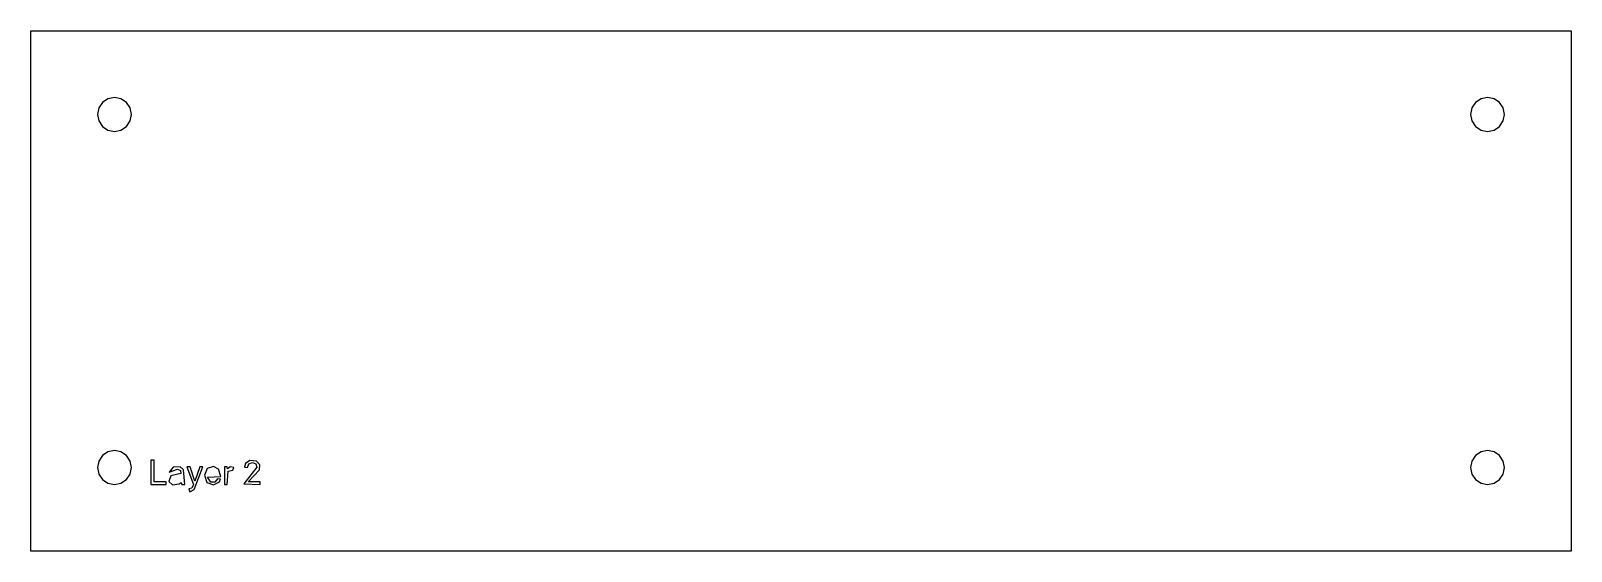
# Model space of a CAD drawing. Header units: metres. Extents: x -14 to 213, y 34 to 111.
import ezdxf

# ---------------------------------------------------------------- set-up
doc = ezdxf.new("R2010")
doc.units = ezdxf.units.M

msp = doc.modelspace()

# ---------------------------------------------------------------- linework, layer by layer
for points in [[(-13.54, 34.13), (-13.54, 110.74), (213.07, 110.74), (213.07, 34.13), (-13.54, 34.13)], [(-3.54, 97.48), (-3, 96.67), (-2.19, 96.13), (-1.23, 95.94), (-0.28, 96.13), (0.53, 96.67), (1.08, 97.48), (1.27, 98.44), (1.08, 99.39), (0.53, 100.2), (-0.28, 100.75), (-1.23, 100.94), (-2.19, 100.75), (-3, 100.2), (-3.54, 99.39), (-3.73, 98.44), (-3.54, 97.48)], [(198.46, 97.48), (199, 96.67), (199.81, 96.13), (200.77, 95.94), (201.72, 96.13), (202.53, 96.67), (203.08, 97.48), (203.27, 98.44), (203.08, 99.39), (202.53, 100.2), (201.72, 100.75), (200.77, 100.94), (199.81, 100.75), (199, 100.2), (198.46, 99.39), (198.27, 98.44), (198.46, 97.48)], [(-3.54, 45.48), (-3, 44.67), (-2.19, 44.13), (-1.23, 43.94), (-0.28, 44.13), (0.53, 44.67), (1.08, 45.48), (1.27, 46.44), (1.08, 47.39), (0.53, 48.2), (-0.28, 48.75), (-1.23, 48.94), (-2.19, 48.75), (-3, 48.2), (-3.54, 47.39), (-3.73, 46.44), (-3.54, 45.48)], [(198.46, 45.48), (199, 44.67), (199.81, 44.13), (200.77, 43.94), (201.72, 44.13), (202.53, 44.67), (203.08, 45.48), (203.27, 46.44), (203.08, 47.39), (202.53, 48.2), (201.72, 48.75), (200.77, 48.94), (199.81, 48.75), (199, 48.2), (198.46, 47.39), (198.27, 46.44), (198.46, 45.48)], [(4.61, 44.36), (4.61, 47.52), (4.13, 47.52), (4.13, 43.94), (6.37, 43.94), (6.37, 44.36), (4.61, 44.36)], [(9.12, 43.94), (8.93, 46.12), (8.42, 46.54), (7.39, 46.5), (6.8, 45.79), (8.04, 46.22), (8.46, 46.03), (8.53, 45.58), (7.04, 45.22), (6.76, 44.38), (7.3, 43.91), (8.28, 44.05), (8.57, 44.26), (8.66, 43.94), (9.12, 43.94)], [(10.14, 43.41), (9.7, 43.33), (9.84, 42.89), (10.5, 43.22), (11.78, 46.53), (11.34, 46.53), (10.61, 44.43), (9.88, 46.53), (9.41, 46.53), (10.39, 43.93), (10.14, 43.41)], [(13.55, 44.3), (12.95, 44.3), (12.47, 45.04), (14.4, 45.12), (14.07, 46.23), (13.32, 46.58), (12.42, 46.3), (12.01, 45.34), (12.34, 44.23), (13.34, 43.88), (14.23, 44.36), (14.39, 44.72), (13.93, 44.77), (13.55, 44.3)], [(15.39, 46.24), (15.33, 46.53), (14.93, 46.53), (14.93, 43.94), (15.37, 43.94), (15.5, 45.92), (16.19, 46.04), (16.34, 46.45), (15.77, 46.57), (15.39, 46.24)], [(18.43, 44.36), (20.09, 46.11), (20.13, 46.85), (19.68, 47.39), (18.68, 47.49), (18.05, 47.02), (17.9, 46.5), (18.35, 46.45), (18.54, 46.98), (19.05, 47.17), (19.54, 46.99), (19.72, 46.5), (17.82, 44.06), (20.18, 43.94), (20.18, 44.36), (18.43, 44.36)]]:
    msp.add_lwpolyline(points)

doc.saveas('drawing.dxf')
